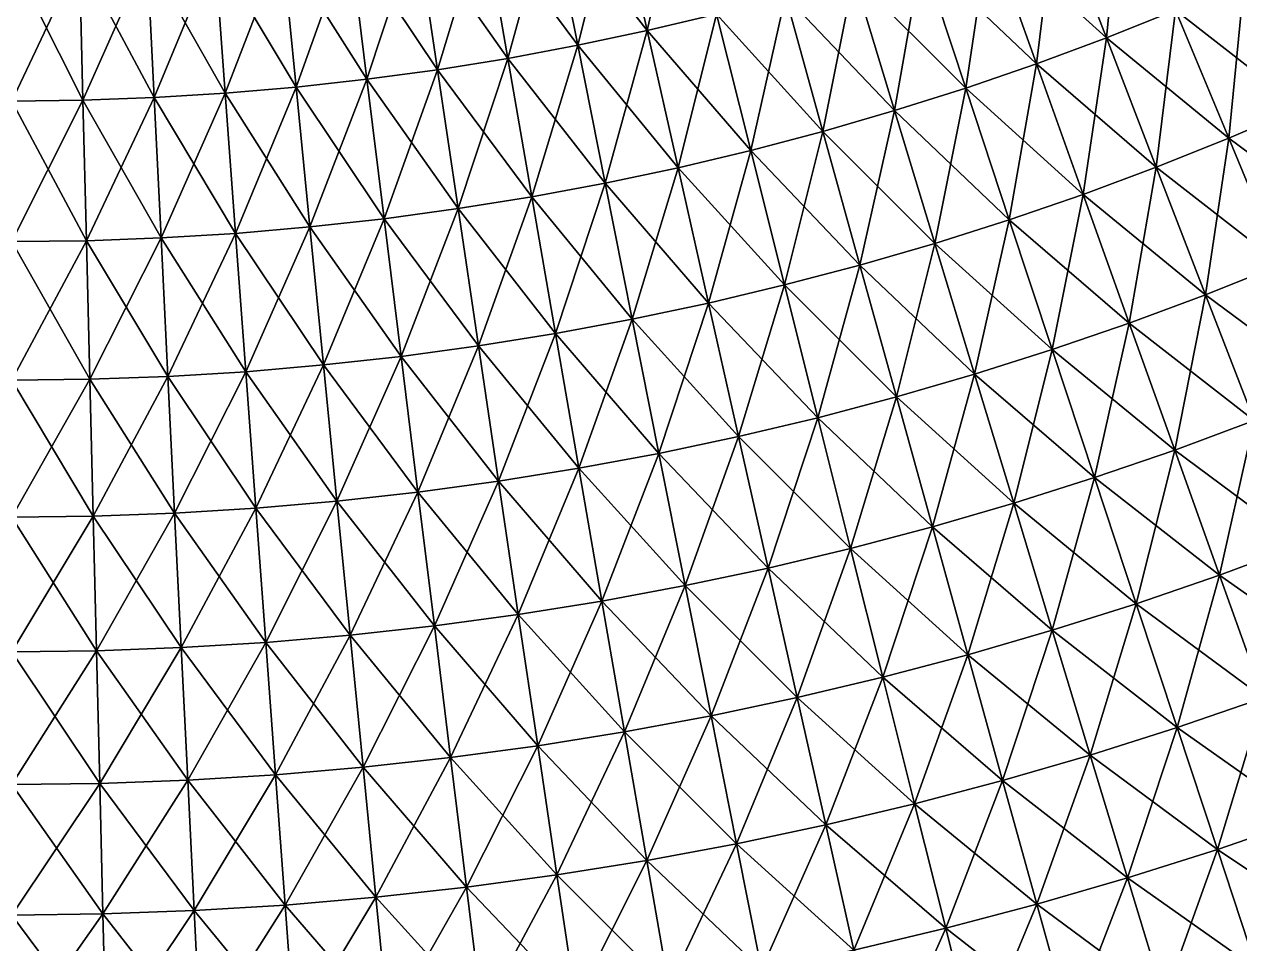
# Model space of a CAD drawing. Extents: x -1 to 0.97, y -0.99 to 0.99.
# Drawn here: x -0.0107 to 0.1752, y -0.5738 to -0.4331 of the extents above; entities that cross this region are included whole.
import ezdxf

# ---------------------------------------------------------------- set-up
doc = ezdxf.new("R2010")
doc.units = 0

msp = doc.modelspace()

# ---------------------------------------------------------------- linework, layer by layer
for points in [[(0.08992, -0.4104, -0.8982), (0.08461, -0.43404, -0.8875), (0.07984, -0.41279, -0.8982)], [(0.08992, -0.4104, -0.8982), (0.09521, -0.43152, -0.8875), (0.08461, -0.43404, -0.8875)], [(0.08461, -0.43404, 0.8875), (0.07984, -0.41279, 0.8982), (0.06971, -0.41494, 0.8982)], [(0.07984, -0.41279, -0.8982), (0.07396, -0.43629, -0.8875), (0.06971, -0.41494, -0.8982)], [(0.07984, -0.41279, -0.8982), (0.08461, -0.43404, -0.8875), (0.07396, -0.43629, -0.8875)], [(0.09521, -0.43152, 0.8875), (0.07984, -0.41279, 0.8982), (0.08461, -0.43404, 0.8875)], [(0.15722, -0.41104, -0.8875), (0.15485, -0.43515, -0.87627), (0.14711, -0.41508, -0.8875)], [(0.15722, -0.41104, -0.8875), (0.16545, -0.43091, -0.87627), (0.15485, -0.43515, -0.87627)], [(0.07396, -0.43629, 0.8875), (0.06971, -0.41494, 0.8982), (0.05952, -0.41683, 0.8982)], [(0.06971, -0.41494, -0.8982), (0.06325, -0.43829, -0.8875), (0.05952, -0.41683, -0.8982)], [(0.06971, -0.41494, -0.8982), (0.07396, -0.43629, -0.8875), (0.06325, -0.43829, -0.8875)], [(0.08461, -0.43404, 0.8875), (0.06971, -0.41494, 0.8982), (0.07396, -0.43629, 0.8875)], [(0.15485, -0.43515, 0.87627), (0.14711, -0.41508, 0.8875), (0.1369, -0.41888, 0.8875)], [(0.14711, -0.41508, -0.8875), (0.14414, -0.43913, -0.87627), (0.1369, -0.41888, -0.8875)], [(0.14711, -0.41508, -0.8875), (0.15485, -0.43515, -0.87627), (0.14414, -0.43913, -0.87627)], [(0.16545, -0.43091, 0.87627), (0.14711, -0.41508, 0.8875), (0.15485, -0.43515, 0.87627)], [(0.06325, -0.43829, 0.8875), (0.05952, -0.41683, 0.8982), (0.0493, -0.41848, 0.8982)], [(0.05952, -0.41683, -0.8982), (0.05249, -0.44002, -0.8875), (0.0493, -0.41848, -0.8982)], [(0.05952, -0.41683, -0.8982), (0.06325, -0.43829, -0.8875), (0.05249, -0.44002, -0.8875)], [(0.07396, -0.43629, 0.8875), (0.05952, -0.41683, 0.8982), (0.06325, -0.43829, 0.8875)], [(0.0417, -0.44148, 0.8875), (0.03903, -0.41987, 0.8982), (0.02874, -0.42102, 0.8982)], [(0.03903, -0.41987, -0.8982), (0.03087, -0.44268, -0.8875), (0.02874, -0.42102, -0.8982)], [(0.03903, -0.41987, -0.8982), (0.0417, -0.44148, -0.8875), (0.03087, -0.44268, -0.8875)], [(0.05249, -0.44002, 0.8875), (0.0493, -0.41848, 0.8982), (0.03903, -0.41987, 0.8982)], [(0.0493, -0.41848, -0.8982), (0.0417, -0.44148, -0.8875), (0.03903, -0.41987, -0.8982)], [(0.05249, -0.44002, 0.8875), (0.03903, -0.41987, 0.8982), (0.0417, -0.44148, 0.8875)], [(0.0493, -0.41848, -0.8982), (0.05249, -0.44002, -0.8875), (0.0417, -0.44148, -0.8875)], [(0.06325, -0.43829, 0.8875), (0.0493, -0.41848, 0.8982), (0.05249, -0.44002, 0.8875)], [(0.14414, -0.43913, 0.87627), (0.1369, -0.41888, 0.8875), (0.1266, -0.42242, 0.8875)], [(0.1369, -0.41888, -0.8875), (0.13334, -0.44284, -0.87627), (0.1266, -0.42242, -0.8875)], [(0.1369, -0.41888, -0.8875), (0.14414, -0.43913, -0.87627), (0.13334, -0.44284, -0.87627)], [(0.15485, -0.43515, 0.87627), (0.1369, -0.41888, 0.8875), (0.14414, -0.43913, 0.87627)], [(0.02002, -0.44362, 0.8875), (0.01841, -0.4219, 0.8982), (0.00807, -0.42254, 0.8982)], [(0.01841, -0.4219, -0.8982), (0.00914, -0.44429, -0.8875), (0.00807, -0.42254, -0.8982)], [(0.01841, -0.4219, -0.8982), (0.02002, -0.44362, -0.8875), (0.00914, -0.44429, -0.8875)], [(0.03087, -0.44268, 0.8875), (0.02874, -0.42102, 0.8982), (0.01841, -0.4219, 0.8982)], [(0.02874, -0.42102, -0.8982), (0.02002, -0.44362, -0.8875), (0.01841, -0.4219, -0.8982)], [(0.03087, -0.44268, 0.8875), (0.01841, -0.4219, 0.8982), (0.02002, -0.44362, 0.8875)], [(0.02874, -0.42102, -0.8982), (0.03087, -0.44268, -0.8875), (0.02002, -0.44362, -0.8875)], [(0.0417, -0.44148, 0.8875), (0.02874, -0.42102, 0.8982), (0.03087, -0.44268, 0.8875)], [(-0.00174, -0.44469, 0.8875), (-0.00228, -0.42292, 0.8982), (-0.01264, -0.42305, 0.8982)], [(-0.00228, -0.42292, -0.8982), (-0.00174, -0.44469, -0.8875), (-0.01264, -0.44482, -0.8875)], [(-0.00228, -0.42292, -0.8982), (-0.01264, -0.44482, -0.8875), (-0.01264, -0.42305, -0.8982)], [(-0.00174, -0.44469, 0.8875), (-0.01264, -0.42305, 0.8982), (-0.01264, -0.44482, 0.8875)], [(0.00914, -0.44429, 0.8875), (0.00807, -0.42254, 0.8982), (-0.00228, -0.42292, 0.8982)], [(0.00807, -0.42254, -0.8982), (-0.00174, -0.44469, -0.8875), (-0.00228, -0.42292, -0.8982)], [(0.00914, -0.44429, 0.8875), (-0.00228, -0.42292, 0.8982), (-0.00174, -0.44469, 0.8875)], [(0.00807, -0.42254, -0.8982), (0.00914, -0.44429, -0.8875), (-0.00174, -0.44469, -0.8875)], [(0.02002, -0.44362, 0.8875), (0.00807, -0.42254, 0.8982), (0.00914, -0.44429, 0.8875)], [(0.13334, -0.44284, 0.87627), (0.1266, -0.42242, 0.8875), (0.11621, -0.42571, 0.8875)], [(0.1266, -0.42242, -0.8875), (0.12245, -0.44629, -0.87627), (0.11621, -0.42571, -0.8875)], [(0.1266, -0.42242, -0.8875), (0.13334, -0.44284, -0.87627), (0.12245, -0.44629, -0.87627)], [(0.14414, -0.43913, 0.87627), (0.1266, -0.42242, 0.8875), (0.13334, -0.44284, 0.87627)], [(0.12245, -0.44629, 0.87627), (0.11621, -0.42571, 0.8875), (0.10575, -0.42874, 0.8875)], [(0.11621, -0.42571, -0.8875), (0.11148, -0.44947, -0.87627), (0.10575, -0.42874, -0.8875)], [(0.11621, -0.42571, -0.8875), (0.12245, -0.44629, -0.87627), (0.11148, -0.44947, -0.87627)], [(0.13334, -0.44284, 0.87627), (0.11621, -0.42571, 0.8875), (0.12245, -0.44629, 0.87627)], [(0.17595, -0.42641, -0.87627), (0.17358, -0.45052, -0.86451), (0.16545, -0.43091, -0.87627)], [(0.18455, -0.44581, 0.86451), (0.17595, -0.42641, 0.87627), (0.16545, -0.43091, 0.87627)], [(0.17595, -0.42641, -0.87627), (0.18455, -0.44581, -0.86451), (0.17358, -0.45052, -0.86451)], [(0.11148, -0.44947, 0.87627), (0.10575, -0.42874, 0.8875), (0.09521, -0.43152, 0.8875)], [(0.10575, -0.42874, -0.8875), (0.10044, -0.45238, -0.87627), (0.09521, -0.43152, -0.8875)], [(0.10575, -0.42874, -0.8875), (0.11148, -0.44947, -0.87627), (0.10044, -0.45238, -0.87627)], [(0.12245, -0.44629, 0.87627), (0.10575, -0.42874, 0.8875), (0.11148, -0.44947, 0.87627)], [(0.17358, -0.45052, 0.86451), (0.16545, -0.43091, 0.87627), (0.15485, -0.43515, 0.87627)], [(0.16545, -0.43091, -0.87627), (0.16249, -0.45495, -0.86451), (0.15485, -0.43515, -0.87627)], [(0.16545, -0.43091, -0.87627), (0.17358, -0.45052, -0.86451), (0.16249, -0.45495, -0.86451)], [(0.18455, -0.44581, 0.86451), (0.16545, -0.43091, 0.87627), (0.17358, -0.45052, 0.86451)], [(0.10044, -0.45238, 0.87627), (0.09521, -0.43152, 0.8875), (0.08461, -0.43404, 0.8875)], [(0.09521, -0.43152, -0.8875), (0.08933, -0.45502, -0.87627), (0.08461, -0.43404, -0.8875)], [(0.09521, -0.43152, -0.8875), (0.10044, -0.45238, -0.87627), (0.08933, -0.45502, -0.87627)], [(0.11148, -0.44947, 0.87627), (0.09521, -0.43152, 0.8875), (0.10044, -0.45238, 0.87627)], [(0.08933, -0.45502, 0.87627), (0.08461, -0.43404, 0.8875), (0.07396, -0.43629, 0.8875)], [(0.08461, -0.43404, -0.8875), (0.07815, -0.45739, -0.87627), (0.07396, -0.43629, -0.8875)], [(0.08461, -0.43404, -0.8875), (0.08933, -0.45502, -0.87627), (0.07815, -0.45739, -0.87627)], [(0.10044, -0.45238, 0.87627), (0.08461, -0.43404, 0.8875), (0.08933, -0.45502, 0.87627)], [(0.16249, -0.45495, 0.86451), (0.15485, -0.43515, 0.87627), (0.14414, -0.43913, 0.87627)], [(0.15485, -0.43515, -0.87627), (0.15129, -0.45911, -0.86451), (0.14414, -0.43913, -0.87627)], [(0.15485, -0.43515, -0.87627), (0.16249, -0.45495, -0.86451), (0.15129, -0.45911, -0.86451)], [(0.17358, -0.45052, 0.86451), (0.15485, -0.43515, 0.87627), (0.16249, -0.45495, 0.86451)], [(0.07815, -0.45739, 0.87627), (0.07396, -0.43629, 0.8875), (0.06325, -0.43829, 0.8875)], [(0.07396, -0.43629, -0.8875), (0.06692, -0.45948, -0.87627), (0.06325, -0.43829, -0.8875)], [(0.07396, -0.43629, -0.8875), (0.07815, -0.45739, -0.87627), (0.06692, -0.45948, -0.87627)], [(0.08933, -0.45502, 0.87627), (0.07396, -0.43629, 0.8875), (0.07815, -0.45739, 0.87627)], [(0.06692, -0.45948, 0.87627), (0.06325, -0.43829, 0.8875), (0.05249, -0.44002, 0.8875)], [(0.06325, -0.43829, -0.8875), (0.05565, -0.46129, -0.87627), (0.05249, -0.44002, -0.8875)], [(0.06325, -0.43829, -0.8875), (0.06692, -0.45948, -0.87627), (0.05565, -0.46129, -0.87627)], [(0.07815, -0.45739, 0.87627), (0.06325, -0.43829, 0.8875), (0.06692, -0.45948, 0.87627)], [(0.05565, -0.46129, 0.87627), (0.05249, -0.44002, 0.8875), (0.0417, -0.44148, 0.8875)], [(0.05249, -0.44002, -0.8875), (0.04433, -0.46283, -0.87627), (0.0417, -0.44148, -0.8875)], [(0.05249, -0.44002, -0.8875), (0.05565, -0.46129, -0.87627), (0.04433, -0.46283, -0.87627)], [(0.06692, -0.45948, 0.87627), (0.05249, -0.44002, 0.8875), (0.05565, -0.46129, 0.87627)], [(0.15129, -0.45911, 0.86451), (0.14414, -0.43913, 0.87627), (0.13334, -0.44284, 0.87627)], [(0.14414, -0.43913, -0.87627), (0.14, -0.463, -0.86451), (0.13334, -0.44284, -0.87627)], [(0.14414, -0.43913, -0.87627), (0.15129, -0.45911, -0.86451), (0.14, -0.463, -0.86451)], [(0.16249, -0.45495, 0.86451), (0.14414, -0.43913, 0.87627), (0.15129, -0.45911, 0.86451)], [(0.04433, -0.46283, 0.87627), (0.0417, -0.44148, 0.8875), (0.03087, -0.44268, 0.8875)], [(0.0417, -0.44148, -0.8875), (0.03298, -0.46409, -0.87627), (0.03087, -0.44268, -0.8875)], [(0.0417, -0.44148, -0.8875), (0.04433, -0.46283, -0.87627), (0.03298, -0.46409, -0.87627)], [(0.05565, -0.46129, 0.87627), (0.0417, -0.44148, 0.8875), (0.04433, -0.46283, 0.87627)], [(0.0102, -0.46577, 0.87627), (0.00914, -0.44429, 0.8875), (-0.00174, -0.44469, 0.8875)], [(0.00914, -0.44429, -0.8875), (-0.00122, -0.46619, -0.87627), (-0.00174, -0.44469, -0.8875)], [(0.00914, -0.44429, -0.8875), (0.0102, -0.46577, -0.87627), (-0.00122, -0.46619, -0.87627)], [(0.0216, -0.46507, 0.87627), (0.02002, -0.44362, 0.8875), (0.00914, -0.44429, 0.8875)], [(0.02002, -0.44362, -0.8875), (0.0102, -0.46577, -0.87627), (0.00914, -0.44429, -0.8875)], [(0.0216, -0.46507, 0.87627), (0.00914, -0.44429, 0.8875), (0.0102, -0.46577, 0.87627)], [(0.02002, -0.44362, -0.8875), (0.0216, -0.46507, -0.87627), (0.0102, -0.46577, -0.87627)], [(0.03298, -0.46409, 0.87627), (0.03087, -0.44268, 0.8875), (0.02002, -0.44362, 0.8875)], [(0.03087, -0.44268, -0.8875), (0.0216, -0.46507, -0.87627), (0.02002, -0.44362, -0.8875)], [(0.03298, -0.46409, 0.87627), (0.02002, -0.44362, 0.8875), (0.0216, -0.46507, 0.87627)], [(0.03087, -0.44268, -0.8875), (0.03298, -0.46409, -0.87627), (0.0216, -0.46507, -0.87627)], [(0.04433, -0.46283, 0.87627), (0.03087, -0.44268, 0.8875), (0.03298, -0.46409, 0.87627)], [(0.14, -0.463, 0.86451), (0.13334, -0.44284, 0.87627), (0.12245, -0.44629, 0.87627)], [(0.13334, -0.44284, -0.87627), (0.12862, -0.4666, -0.86451), (0.12245, -0.44629, -0.87627)], [(0.13334, -0.44284, -0.87627), (0.14, -0.463, -0.86451), (0.12862, -0.4666, -0.86451)], [(0.15129, -0.45911, 0.86451), (0.13334, -0.44284, 0.87627), (0.14, -0.463, 0.86451)], [(-0.00122, -0.46619, 0.87627), (-0.00174, -0.44469, 0.8875), (-0.01264, -0.44482, 0.8875)], [(-0.00174, -0.44469, -0.8875), (-0.00122, -0.46619, -0.87627), (-0.01264, -0.46633, -0.87627)], [(-0.00174, -0.44469, -0.8875), (-0.01264, -0.46633, -0.87627), (-0.01264, -0.44482, -0.8875)], [(-0.00122, -0.46619, 0.87627), (-0.01264, -0.44482, 0.8875), (-0.01264, -0.46633, 0.87627)], [(0.0102, -0.46577, 0.87627), (-0.00174, -0.44469, 0.8875), (-0.00122, -0.46619, 0.87627)], [(0.12862, -0.4666, 0.86451), (0.12245, -0.44629, 0.87627), (0.11148, -0.44947, 0.87627)], [(0.12245, -0.44629, -0.87627), (0.11715, -0.46993, -0.86451), (0.11148, -0.44947, -0.87627)], [(0.12245, -0.44629, -0.87627), (0.12862, -0.4666, -0.86451), (0.11715, -0.46993, -0.86451)], [(0.14, -0.463, 0.86451), (0.12245, -0.44629, 0.87627), (0.12862, -0.4666, 0.86451)], [(0.18455, -0.44581, -0.86451), (0.18159, -0.46986, -0.85223), (0.17358, -0.45052, -0.86451)], [(0.19304, -0.46495, 0.85223), (0.18455, -0.44581, 0.86451), (0.17358, -0.45052, 0.86451)], [(0.11715, -0.46993, 0.86451), (0.11148, -0.44947, 0.87627), (0.10044, -0.45238, 0.87627)], [(0.11148, -0.44947, -0.87627), (0.1056, -0.47297, -0.86451), (0.10044, -0.45238, -0.87627)], [(0.11148, -0.44947, -0.87627), (0.11715, -0.46993, -0.86451), (0.1056, -0.47297, -0.86451)], [(0.12862, -0.4666, 0.86451), (0.11148, -0.44947, 0.87627), (0.11715, -0.46993, 0.86451)], [(0.18159, -0.46986, 0.85223), (0.17358, -0.45052, 0.86451), (0.16249, -0.45495, 0.86451)], [(0.17358, -0.45052, -0.86451), (0.17002, -0.47448, -0.85223), (0.16249, -0.45495, -0.86451)], [(0.17358, -0.45052, -0.86451), (0.18159, -0.46986, -0.85223), (0.17002, -0.47448, -0.85223)], [(0.19304, -0.46495, 0.85223), (0.17358, -0.45052, 0.86451), (0.18159, -0.46986, 0.85223)], [(0.1056, -0.47297, 0.86451), (0.10044, -0.45238, 0.87627), (0.08933, -0.45502, 0.87627)], [(0.10044, -0.45238, -0.87627), (0.09398, -0.47573, -0.86451), (0.08933, -0.45502, -0.87627)], [(0.10044, -0.45238, -0.87627), (0.1056, -0.47297, -0.86451), (0.09398, -0.47573, -0.86451)], [(0.11715, -0.46993, 0.86451), (0.10044, -0.45238, 0.87627), (0.1056, -0.47297, 0.86451)], [(0.09398, -0.47573, 0.86451), (0.08933, -0.45502, 0.87627), (0.07815, -0.45739, 0.87627)], [(0.08933, -0.45502, -0.87627), (0.08229, -0.47821, -0.86451), (0.07815, -0.45739, -0.87627)], [(0.08933, -0.45502, -0.87627), (0.09398, -0.47573, -0.86451), (0.08229, -0.47821, -0.86451)], [(0.1056, -0.47297, 0.86451), (0.08933, -0.45502, 0.87627), (0.09398, -0.47573, 0.86451)], [(0.17002, -0.47448, 0.85223), (0.16249, -0.45495, 0.86451), (0.15129, -0.45911, 0.86451)], [(0.16249, -0.45495, -0.86451), (0.15835, -0.47882, -0.85223), (0.15129, -0.45911, -0.86451)], [(0.16249, -0.45495, -0.86451), (0.17002, -0.47448, -0.85223), (0.15835, -0.47882, -0.85223)], [(0.18159, -0.46986, 0.85223), (0.16249, -0.45495, 0.86451), (0.17002, -0.47448, 0.85223)], [(0.08229, -0.47821, 0.86451), (0.07815, -0.45739, 0.87627), (0.06692, -0.45948, 0.87627)], [(0.07815, -0.45739, -0.87627), (0.07055, -0.48039, -0.86451), (0.06692, -0.45948, -0.87627)], [(0.07815, -0.45739, -0.87627), (0.08229, -0.47821, -0.86451), (0.07055, -0.48039, -0.86451)], [(0.09398, -0.47573, 0.86451), (0.07815, -0.45739, 0.87627), (0.08229, -0.47821, 0.86451)], [(0.15835, -0.47882, 0.85223), (0.15129, -0.45911, 0.86451), (0.14, -0.463, 0.86451)], [(0.15129, -0.45911, -0.86451), (0.14657, -0.48287, -0.85223), (0.14, -0.463, -0.86451)], [(0.15129, -0.45911, -0.86451), (0.15835, -0.47882, -0.85223), (0.14657, -0.48287, -0.85223)], [(0.17002, -0.47448, 0.85223), (0.15129, -0.45911, 0.86451), (0.15835, -0.47882, 0.85223)], [(0.07055, -0.48039, 0.86451), (0.06692, -0.45948, 0.87627), (0.05565, -0.46129, 0.87627)], [(0.06692, -0.45948, -0.87627), (0.05876, -0.48229, -0.86451), (0.05565, -0.46129, -0.87627)], [(0.06692, -0.45948, -0.87627), (0.07055, -0.48039, -0.86451), (0.05876, -0.48229, -0.86451)], [(0.08229, -0.47821, 0.86451), (0.06692, -0.45948, 0.87627), (0.07055, -0.48039, 0.86451)], [(0.04693, -0.4839, 0.86451), (0.04433, -0.46283, 0.87627), (0.03298, -0.46409, 0.87627)], [(0.04433, -0.46283, -0.87627), (0.03506, -0.48521, -0.86451), (0.03298, -0.46409, -0.87627)], [(0.04433, -0.46283, -0.87627), (0.04693, -0.4839, -0.86451), (0.03506, -0.48521, -0.86451)], [(0.05876, -0.48229, 0.86451), (0.05565, -0.46129, 0.87627), (0.04433, -0.46283, 0.87627)], [(0.05565, -0.46129, -0.87627), (0.04693, -0.4839, -0.86451), (0.04433, -0.46283, -0.87627)], [(0.05876, -0.48229, 0.86451), (0.04433, -0.46283, 0.87627), (0.04693, -0.4839, 0.86451)], [(0.05565, -0.46129, -0.87627), (0.05876, -0.48229, -0.86451), (0.04693, -0.4839, -0.86451)], [(0.07055, -0.48039, 0.86451), (0.05565, -0.46129, 0.87627), (0.05876, -0.48229, 0.86451)], [(0.14657, -0.48287, 0.85223), (0.14, -0.463, 0.86451), (0.12862, -0.4666, 0.86451)], [(0.14, -0.463, -0.86451), (0.13469, -0.48664, -0.85223), (0.12862, -0.4666, -0.86451)], [(0.14, -0.463, -0.86451), (0.14657, -0.48287, -0.85223), (0.13469, -0.48664, -0.85223)], [(0.15835, -0.47882, 0.85223), (0.14, -0.463, 0.86451), (0.14657, -0.48287, 0.85223)], [(0.03506, -0.48521, 0.86451), (0.03298, -0.46409, 0.87627), (0.0216, -0.46507, 0.87627)], [(0.03298, -0.46409, -0.87627), (0.02316, -0.48624, -0.86451), (0.0216, -0.46507, -0.87627)], [(0.03298, -0.46409, -0.87627), (0.03506, -0.48521, -0.86451), (0.02316, -0.48624, -0.86451)], [(0.04693, -0.4839, 0.86451), (0.03298, -0.46409, 0.87627), (0.03506, -0.48521, 0.86451)], [(-0.0007, -0.48741, 0.86451), (-0.00122, -0.46619, 0.87627), (-0.01264, -0.46633, 0.87627)], [(-0.00122, -0.46619, -0.87627), (-0.0007, -0.48741, -0.86451), (-0.01264, -0.48756, -0.86451)], [(-0.00122, -0.46619, -0.87627), (-0.01264, -0.48756, -0.86451), (-0.01264, -0.46633, -0.87627)], [(-0.0007, -0.48741, 0.86451), (-0.01264, -0.46633, 0.87627), (-0.01264, -0.48756, 0.86451)], [(0.01124, -0.48697, 0.86451), (0.0102, -0.46577, 0.87627), (-0.00122, -0.46619, 0.87627)], [(0.0102, -0.46577, -0.87627), (-0.0007, -0.48741, -0.86451), (-0.00122, -0.46619, -0.87627)], [(0.01124, -0.48697, 0.86451), (-0.00122, -0.46619, 0.87627), (-0.0007, -0.48741, 0.86451)], [(0.0102, -0.46577, -0.87627), (0.01124, -0.48697, -0.86451), (-0.0007, -0.48741, -0.86451)], [(0.02316, -0.48624, 0.86451), (0.0216, -0.46507, 0.87627), (0.0102, -0.46577, 0.87627)], [(0.0216, -0.46507, -0.87627), (0.01124, -0.48697, -0.86451), (0.0102, -0.46577, -0.87627)], [(0.02316, -0.48624, 0.86451), (0.0102, -0.46577, 0.87627), (0.01124, -0.48697, 0.86451)], [(0.0216, -0.46507, -0.87627), (0.02316, -0.48624, -0.86451), (0.01124, -0.48697, -0.86451)], [(0.03506, -0.48521, 0.86451), (0.0216, -0.46507, 0.87627), (0.02316, -0.48624, 0.86451)], [(0.13469, -0.48664, 0.85223), (0.12862, -0.4666, 0.86451), (0.11715, -0.46993, 0.86451)], [(0.12862, -0.4666, -0.86451), (0.12273, -0.49011, -0.85223), (0.11715, -0.46993, -0.86451)], [(0.12862, -0.4666, -0.86451), (0.13469, -0.48664, -0.85223), (0.12273, -0.49011, -0.85223)], [(0.14657, -0.48287, 0.85223), (0.12862, -0.4666, 0.86451), (0.13469, -0.48664, 0.85223)], [(0.12273, -0.49011, 0.85223), (0.11715, -0.46993, 0.86451), (0.1056, -0.47297, 0.86451)], [(0.11715, -0.46993, -0.86451), (0.11068, -0.49328, -0.85223), (0.1056, -0.47297, -0.86451)], [(0.11715, -0.46993, -0.86451), (0.12273, -0.49011, -0.85223), (0.11068, -0.49328, -0.85223)], [(0.13469, -0.48664, 0.85223), (0.11715, -0.46993, 0.86451), (0.12273, -0.49011, 0.85223)], [(0.18948, -0.48892, 0.83944), (0.18159, -0.46986, 0.85223), (0.17002, -0.47448, 0.85223)], [(0.18159, -0.46986, -0.85223), (0.17745, -0.49373, -0.83944), (0.17002, -0.47448, -0.85223)], [(0.11068, -0.49328, 0.85223), (0.1056, -0.47297, 0.86451), (0.09398, -0.47573, 0.86451)], [(0.1056, -0.47297, -0.86451), (0.09856, -0.49616, -0.85223), (0.09398, -0.47573, -0.86451)], [(0.1056, -0.47297, -0.86451), (0.11068, -0.49328, -0.85223), (0.09856, -0.49616, -0.85223)], [(0.12273, -0.49011, 0.85223), (0.1056, -0.47297, 0.86451), (0.11068, -0.49328, 0.85223)], [(0.09856, -0.49616, 0.85223), (0.09398, -0.47573, 0.86451), (0.08229, -0.47821, 0.86451)], [(0.09398, -0.47573, -0.86451), (0.08638, -0.49874, -0.85223), (0.08229, -0.47821, -0.86451)], [(0.09398, -0.47573, -0.86451), (0.09856, -0.49616, -0.85223), (0.08638, -0.49874, -0.85223)], [(0.11068, -0.49328, 0.85223), (0.09398, -0.47573, 0.86451), (0.09856, -0.49616, 0.85223)], [(0.17745, -0.49373, 0.83944), (0.17002, -0.47448, 0.85223), (0.15835, -0.47882, 0.85223)], [(0.17002, -0.47448, -0.85223), (0.1653, -0.49825, -0.83944), (0.15835, -0.47882, -0.85223)], [(0.17002, -0.47448, -0.85223), (0.17745, -0.49373, -0.83944), (0.1653, -0.49825, -0.83944)], [(0.18948, -0.48892, 0.83944), (0.17002, -0.47448, 0.85223), (0.17745, -0.49373, 0.83944)], [(0.08638, -0.49874, 0.85223), (0.08229, -0.47821, 0.86451), (0.07055, -0.48039, 0.86451)], [(0.08229, -0.47821, -0.86451), (0.07413, -0.50102, -0.85223), (0.07055, -0.48039, -0.86451)], [(0.08229, -0.47821, -0.86451), (0.08638, -0.49874, -0.85223), (0.07413, -0.50102, -0.85223)], [(0.09856, -0.49616, 0.85223), (0.08229, -0.47821, 0.86451), (0.08638, -0.49874, 0.85223)], [(0.1653, -0.49825, 0.83944), (0.15835, -0.47882, 0.85223), (0.14657, -0.48287, 0.85223)], [(0.15835, -0.47882, -0.85223), (0.15304, -0.50246, -0.83944), (0.14657, -0.48287, -0.85223)], [(0.15835, -0.47882, -0.85223), (0.1653, -0.49825, -0.83944), (0.15304, -0.50246, -0.83944)], [(0.17745, -0.49373, 0.83944), (0.15835, -0.47882, 0.85223), (0.1653, -0.49825, 0.83944)], [(0.07413, -0.50102, 0.85223), (0.07055, -0.48039, 0.86451), (0.05876, -0.48229, 0.86451)], [(0.07055, -0.48039, -0.86451), (0.06183, -0.503, -0.85223), (0.05876, -0.48229, -0.86451)], [(0.07055, -0.48039, -0.86451), (0.07413, -0.50102, -0.85223), (0.06183, -0.503, -0.85223)], [(0.08638, -0.49874, 0.85223), (0.07055, -0.48039, 0.86451), (0.07413, -0.50102, 0.85223)], [(0.06183, -0.503, 0.85223), (0.05876, -0.48229, 0.86451), (0.04693, -0.4839, 0.86451)], [(0.05876, -0.48229, -0.86451), (0.04949, -0.50467, -0.85223), (0.04693, -0.4839, -0.86451)], [(0.05876, -0.48229, -0.86451), (0.06183, -0.503, -0.85223), (0.04949, -0.50467, -0.85223)], [(0.07413, -0.50102, 0.85223), (0.05876, -0.48229, 0.86451), (0.06183, -0.503, 0.85223)], [(0.15304, -0.50246, 0.83944), (0.14657, -0.48287, 0.85223), (0.13469, -0.48664, 0.85223)], [(0.14657, -0.48287, -0.85223), (0.14068, -0.50638, -0.83944), (0.13469, -0.48664, -0.85223)], [(0.14657, -0.48287, -0.85223), (0.15304, -0.50246, -0.83944), (0.14068, -0.50638, -0.83944)], [(0.1653, -0.49825, 0.83944), (0.14657, -0.48287, 0.85223), (0.15304, -0.50246, 0.83944)], [(0.03711, -0.50605, 0.85223), (0.03506, -0.48521, 0.86451), (0.02316, -0.48624, 0.86451)], [(0.03506, -0.48521, -0.86451), (0.0247, -0.50712, -0.85223), (0.02316, -0.48624, -0.86451)], [(0.03506, -0.48521, -0.86451), (0.03711, -0.50605, -0.85223), (0.0247, -0.50712, -0.85223)], [(0.04949, -0.50467, 0.85223), (0.04693, -0.4839, 0.86451), (0.03506, -0.48521, 0.86451)], [(0.04693, -0.4839, -0.86451), (0.03711, -0.50605, -0.85223), (0.03506, -0.48521, -0.86451)], [(0.04949, -0.50467, 0.85223), (0.03506, -0.48521, 0.86451), (0.03711, -0.50605, 0.85223)], [(0.04693, -0.4839, -0.86451), (0.04949, -0.50467, -0.85223), (0.03711, -0.50605, -0.85223)], [(0.06183, -0.503, 0.85223), (0.04693, -0.4839, 0.86451), (0.04949, -0.50467, 0.85223)], [(0.01227, -0.50788, 0.85223), (0.01124, -0.48697, 0.86451), (-0.0007, -0.48741, 0.86451)], [(0.01124, -0.48697, -0.86451), (-0.00018, -0.50834, -0.85223), (-0.0007, -0.48741, -0.86451)], [(0.01124, -0.48697, -0.86451), (0.01227, -0.50788, -0.85223), (-0.00018, -0.50834, -0.85223)], [(0.0247, -0.50712, 0.85223), (0.02316, -0.48624, 0.86451), (0.01124, -0.48697, 0.86451)], [(0.02316, -0.48624, -0.86451), (0.01227, -0.50788, -0.85223), (0.01124, -0.48697, -0.86451)], [(0.0247, -0.50712, 0.85223), (0.01124, -0.48697, 0.86451), (0.01227, -0.50788, 0.85223)], [(0.02316, -0.48624, -0.86451), (0.0247, -0.50712, -0.85223), (0.01227, -0.50788, -0.85223)], [(0.03711, -0.50605, 0.85223), (0.02316, -0.48624, 0.86451), (0.0247, -0.50712, 0.85223)], [(0.14068, -0.50638, 0.83944), (0.13469, -0.48664, 0.85223), (0.12273, -0.49011, 0.85223)], [(0.13469, -0.48664, -0.85223), (0.12823, -0.50999, -0.83944), (0.12273, -0.49011, -0.85223)], [(0.13469, -0.48664, -0.85223), (0.14068, -0.50638, -0.83944), (0.12823, -0.50999, -0.83944)], [(0.15304, -0.50246, 0.83944), (0.13469, -0.48664, 0.85223), (0.14068, -0.50638, 0.83944)], [(-0.00018, -0.50834, 0.85223), (-0.0007, -0.48741, 0.86451), (-0.01264, -0.48756, 0.86451)], [(-0.0007, -0.48741, -0.86451), (-0.00018, -0.50834, -0.85223), (-0.01264, -0.50849, -0.85223)], [(-0.0007, -0.48741, -0.86451), (-0.01264, -0.50849, -0.85223), (-0.01264, -0.48756, -0.86451)], [(-0.00018, -0.50834, 0.85223), (-0.01264, -0.48756, 0.86451), (-0.01264, -0.50849, 0.85223)], [(0.01227, -0.50788, 0.85223), (-0.0007, -0.48741, 0.86451), (-0.00018, -0.50834, 0.85223)], [(0.12823, -0.50999, 0.83944), (0.12273, -0.49011, 0.85223), (0.11068, -0.49328, 0.85223)], [(0.12273, -0.49011, -0.85223), (0.1157, -0.51329, -0.83944), (0.11068, -0.49328, -0.85223)], [(0.12273, -0.49011, -0.85223), (0.12823, -0.50999, -0.83944), (0.1157, -0.51329, -0.83944)], [(0.14068, -0.50638, 0.83944), (0.12273, -0.49011, 0.85223), (0.12823, -0.50999, 0.83944)], [(0.1157, -0.51329, 0.83944), (0.11068, -0.49328, 0.85223), (0.09856, -0.49616, 0.85223)], [(0.11068, -0.49328, -0.85223), (0.10308, -0.51629, -0.83944), (0.09856, -0.49616, -0.85223)], [(0.11068, -0.49328, -0.85223), (0.1157, -0.51329, -0.83944), (0.10308, -0.51629, -0.83944)], [(0.12823, -0.50999, 0.83944), (0.11068, -0.49328, 0.85223), (0.1157, -0.51329, 0.83944)], [(0.18476, -0.51268, 0.82614), (0.17745, -0.49373, 0.83944), (0.1653, -0.49825, 0.83944)], [(0.17745, -0.49373, -0.83944), (0.17214, -0.51737, -0.82614), (0.1653, -0.49825, -0.83944)], [(0.17745, -0.49373, -0.83944), (0.18476, -0.51268, -0.82614), (0.17214, -0.51737, -0.82614)], [(0.10308, -0.51629, 0.83944), (0.09856, -0.49616, 0.85223), (0.08638, -0.49874, 0.85223)], [(0.09856, -0.49616, -0.85223), (0.0904, -0.51897, -0.83944), (0.08638, -0.49874, -0.85223)], [(0.09856, -0.49616, -0.85223), (0.10308, -0.51629, -0.83944), (0.0904, -0.51897, -0.83944)], [(0.1157, -0.51329, 0.83944), (0.09856, -0.49616, 0.85223), (0.10308, -0.51629, 0.83944)], [(0.17214, -0.51737, 0.82614), (0.1653, -0.49825, 0.83944), (0.15304, -0.50246, 0.83944)], [(0.1653, -0.49825, -0.83944), (0.15941, -0.52175, -0.82614), (0.15304, -0.50246, -0.83944)], [(0.1653, -0.49825, -0.83944), (0.17214, -0.51737, -0.82614), (0.15941, -0.52175, -0.82614)], [(0.18476, -0.51268, 0.82614), (0.1653, -0.49825, 0.83944), (0.17214, -0.51737, 0.82614)], [(0.0904, -0.51897, 0.83944), (0.08638, -0.49874, 0.85223), (0.07413, -0.50102, 0.85223)], [(0.08638, -0.49874, -0.85223), (0.07766, -0.52134, -0.83944), (0.07413, -0.50102, -0.85223)], [(0.08638, -0.49874, -0.85223), (0.0904, -0.51897, -0.83944), (0.07766, -0.52134, -0.83944)], [(0.10308, -0.51629, 0.83944), (0.08638, -0.49874, 0.85223), (0.0904, -0.51897, 0.83944)], [(0.07766, -0.52134, 0.83944), (0.07413, -0.50102, 0.85223), (0.06183, -0.503, 0.85223)], [(0.07413, -0.50102, -0.85223), (0.06486, -0.5234, -0.83944), (0.06183, -0.503, -0.85223)], [(0.07413, -0.50102, -0.85223), (0.07766, -0.52134, -0.83944), (0.06486, -0.5234, -0.83944)], [(0.0904, -0.51897, 0.83944), (0.07413, -0.50102, 0.85223), (0.07766, -0.52134, 0.83944)], [(0.06486, -0.5234, 0.83944), (0.06183, -0.503, 0.85223), (0.04949, -0.50467, 0.85223)], [(0.06183, -0.503, -0.85223), (0.05202, -0.52515, -0.83944), (0.04949, -0.50467, -0.85223)], [(0.06183, -0.503, -0.85223), (0.06486, -0.5234, -0.83944), (0.05202, -0.52515, -0.83944)], [(0.07766, -0.52134, 0.83944), (0.06183, -0.503, 0.85223), (0.06486, -0.5234, 0.83944)], [(0.15941, -0.52175, 0.82614), (0.15304, -0.50246, 0.83944), (0.14068, -0.50638, 0.83944)], [(0.15304, -0.50246, -0.83944), (0.14658, -0.52581, -0.82614), (0.14068, -0.50638, -0.83944)], [(0.15304, -0.50246, -0.83944), (0.15941, -0.52175, -0.82614), (0.14658, -0.52581, -0.82614)], [(0.17214, -0.51737, 0.82614), (0.15304, -0.50246, 0.83944), (0.15941, -0.52175, 0.82614)], [(0.05202, -0.52515, 0.83944), (0.04949, -0.50467, 0.85223), (0.03711, -0.50605, 0.85223)], [(0.04949, -0.50467, -0.85223), (0.03913, -0.52658, -0.83944), (0.03711, -0.50605, -0.85223)], [(0.04949, -0.50467, -0.85223), (0.05202, -0.52515, -0.83944), (0.03913, -0.52658, -0.83944)], [(0.06486, -0.5234, 0.83944), (0.04949, -0.50467, 0.85223), (0.05202, -0.52515, 0.83944)], [(0.02622, -0.52769, 0.83944), (0.0247, -0.50712, 0.85223), (0.01227, -0.50788, 0.85223)], [(0.0247, -0.50712, -0.85223), (0.01328, -0.52848, -0.83944), (0.01227, -0.50788, -0.85223)], [(0.0247, -0.50712, -0.85223), (0.02622, -0.52769, -0.83944), (0.01328, -0.52848, -0.83944)], [(0.03913, -0.52658, 0.83944), (0.03711, -0.50605, 0.85223), (0.0247, -0.50712, 0.85223)], [(0.03711, -0.50605, -0.85223), (0.02622, -0.52769, -0.83944), (0.0247, -0.50712, -0.85223)], [(0.03913, -0.52658, 0.83944), (0.0247, -0.50712, 0.85223), (0.02622, -0.52769, 0.83944)], [(0.03711, -0.50605, -0.85223), (0.03913, -0.52658, -0.83944), (0.02622, -0.52769, -0.83944)], [(0.05202, -0.52515, 0.83944), (0.03711, -0.50605, 0.85223), (0.03913, -0.52658, 0.83944)], [(0.14658, -0.52581, 0.82614), (0.14068, -0.50638, 0.83944), (0.12823, -0.50999, 0.83944)], [(0.14068, -0.50638, -0.83944), (0.13365, -0.52956, -0.82614), (0.12823, -0.50999, -0.83944)], [(0.14068, -0.50638, -0.83944), (0.14658, -0.52581, -0.82614), (0.13365, -0.52956, -0.82614)], [(0.15941, -0.52175, 0.82614), (0.14068, -0.50638, 0.83944), (0.14658, -0.52581, 0.82614)], [(0.00032, -0.52896, 0.83944), (-0.00018, -0.50834, 0.85223), (-0.01264, -0.50849, 0.85223)], [(-0.00018, -0.50834, -0.85223), (0.00032, -0.52896, -0.83944), (-0.01264, -0.52912, -0.83944)], [(-0.00018, -0.50834, -0.85223), (-0.01264, -0.52912, -0.83944), (-0.01264, -0.50849, -0.85223)], [(0.00032, -0.52896, 0.83944), (-0.01264, -0.50849, 0.85223), (-0.01264, -0.52912, 0.83944)], [(0.01328, -0.52848, 0.83944), (0.01227, -0.50788, 0.85223), (-0.00018, -0.50834, 0.85223)], [(0.01227, -0.50788, -0.85223), (0.00032, -0.52896, -0.83944), (-0.00018, -0.50834, -0.85223)], [(0.01328, -0.52848, 0.83944), (-0.00018, -0.50834, 0.85223), (0.00032, -0.52896, 0.83944)], [(0.01227, -0.50788, -0.85223), (0.01328, -0.52848, -0.83944), (0.00032, -0.52896, -0.83944)], [(0.02622, -0.52769, 0.83944), (0.01227, -0.50788, 0.85223), (0.01328, -0.52848, 0.83944)], [(0.13365, -0.52956, 0.82614), (0.12823, -0.50999, 0.83944), (0.1157, -0.51329, 0.83944)], [(0.12823, -0.50999, -0.83944), (0.12063, -0.53299, -0.82614), (0.1157, -0.51329, -0.83944)], [(0.12823, -0.50999, -0.83944), (0.13365, -0.52956, -0.82614), (0.12063, -0.53299, -0.82614)], [(0.14658, -0.52581, 0.82614), (0.12823, -0.50999, 0.83944), (0.13365, -0.52956, 0.82614)], [(0.19195, -0.53132, 0.81235), (0.18476, -0.51268, 0.82614), (0.17214, -0.51737, 0.82614)], [(0.18476, -0.51268, -0.82614), (0.17887, -0.53618, -0.81235), (0.17214, -0.51737, -0.82614)], [(0.12063, -0.53299, 0.82614), (0.1157, -0.51329, 0.83944), (0.10308, -0.51629, 0.83944)], [(0.1157, -0.51329, -0.83944), (0.10753, -0.5361, -0.82614), (0.10308, -0.51629, -0.83944)], [(0.1157, -0.51329, -0.83944), (0.12063, -0.53299, -0.82614), (0.10753, -0.5361, -0.82614)], [(0.13365, -0.52956, 0.82614), (0.1157, -0.51329, 0.83944), (0.12063, -0.53299, 0.82614)], [(0.10753, -0.5361, 0.82614), (0.10308, -0.51629, 0.83944), (0.0904, -0.51897, 0.83944)], [(0.10308, -0.51629, -0.83944), (0.09437, -0.53889, -0.82614), (0.0904, -0.51897, -0.83944)], [(0.10308, -0.51629, -0.83944), (0.10753, -0.5361, -0.82614), (0.09437, -0.53889, -0.82614)], [(0.12063, -0.53299, 0.82614), (0.10308, -0.51629, 0.83944), (0.10753, -0.5361, 0.82614)], [(0.17887, -0.53618, 0.81235), (0.17214, -0.51737, 0.82614), (0.15941, -0.52175, 0.82614)], [(0.17214, -0.51737, -0.82614), (0.16568, -0.54072, -0.81235), (0.15941, -0.52175, -0.82614)], [(0.17214, -0.51737, -0.82614), (0.17887, -0.53618, -0.81235), (0.16568, -0.54072, -0.81235)], [(0.19195, -0.53132, 0.81235), (0.17214, -0.51737, 0.82614), (0.17887, -0.53618, 0.81235)], [(0.09437, -0.53889, 0.82614), (0.0904, -0.51897, 0.83944), (0.07766, -0.52134, 0.83944)], [(0.0904, -0.51897, -0.83944), (0.08113, -0.54136, -0.82614), (0.07766, -0.52134, -0.83944)], [(0.0904, -0.51897, -0.83944), (0.09437, -0.53889, -0.82614), (0.08113, -0.54136, -0.82614)], [(0.10753, -0.5361, 0.82614), (0.0904, -0.51897, 0.83944), (0.09437, -0.53889, 0.82614)], [(0.08113, -0.54136, 0.82614), (0.07766, -0.52134, 0.83944), (0.06486, -0.5234, 0.83944)], [(0.07766, -0.52134, -0.83944), (0.06784, -0.54349, -0.82614), (0.06486, -0.5234, -0.83944)], [(0.07766, -0.52134, -0.83944), (0.08113, -0.54136, -0.82614), (0.06784, -0.54349, -0.82614)], [(0.09437, -0.53889, 0.82614), (0.07766, -0.52134, 0.83944), (0.08113, -0.54136, 0.82614)], [(0.16568, -0.54072, 0.81235), (0.15941, -0.52175, 0.82614), (0.14658, -0.52581, 0.82614)], [(0.15941, -0.52175, -0.82614), (0.15238, -0.54493, -0.81235), (0.14658, -0.52581, -0.82614)], [(0.15941, -0.52175, -0.82614), (0.16568, -0.54072, -0.81235), (0.15238, -0.54493, -0.81235)], [(0.17887, -0.53618, 0.81235), (0.15941, -0.52175, 0.82614), (0.16568, -0.54072, 0.81235)], [(0.06784, -0.54349, 0.82614), (0.06486, -0.5234, 0.83944), (0.05202, -0.52515, 0.83944)], [(0.06486, -0.5234, -0.83944), (0.0545, -0.5453, -0.82614), (0.05202, -0.52515, -0.83944)], [(0.06486, -0.5234, -0.83944), (0.06784, -0.54349, -0.82614), (0.0545, -0.5453, -0.82614)], [(0.08113, -0.54136, 0.82614), (0.06486, -0.5234, 0.83944), (0.06784, -0.54349, 0.82614)], [(0.0545, -0.5453, 0.82614), (0.05202, -0.52515, 0.83944), (0.03913, -0.52658, 0.83944)], [(0.05202, -0.52515, -0.83944), (0.04112, -0.54679, -0.82614), (0.03913, -0.52658, -0.83944)], [(0.05202, -0.52515, -0.83944), (0.0545, -0.5453, -0.82614), (0.04112, -0.54679, -0.82614)], [(0.06784, -0.54349, 0.82614), (0.05202, -0.52515, 0.83944), (0.0545, -0.5453, 0.82614)], [(0.15238, -0.54493, 0.81235), (0.14658, -0.52581, 0.82614), (0.13365, -0.52956, 0.82614)], [(0.14658, -0.52581, -0.82614), (0.13898, -0.54882, -0.81235), (0.13365, -0.52956, -0.82614)], [(0.14658, -0.52581, -0.82614), (0.15238, -0.54493, -0.81235), (0.13898, -0.54882, -0.81235)], [(0.16568, -0.54072, 0.81235), (0.14658, -0.52581, 0.82614), (0.15238, -0.54493, 0.81235)], [(0.02771, -0.54794, 0.82614), (0.02622, -0.52769, 0.83944), (0.01328, -0.52848, 0.83944)], [(0.02622, -0.52769, -0.83944), (0.01428, -0.54877, -0.82614), (0.01328, -0.52848, -0.83944)], [(0.02622, -0.52769, -0.83944), (0.02771, -0.54794, -0.82614), (0.01428, -0.54877, -0.82614)], [(0.04112, -0.54679, 0.82614), (0.03913, -0.52658, 0.83944), (0.02622, -0.52769, 0.83944)], [(0.03913, -0.52658, -0.83944), (0.02771, -0.54794, -0.82614), (0.02622, -0.52769, -0.83944)], [(0.04112, -0.54679, 0.82614), (0.02622, -0.52769, 0.83944), (0.02771, -0.54794, 0.82614)], [(0.03913, -0.52658, -0.83944), (0.04112, -0.54679, -0.82614), (0.02771, -0.54794, -0.82614)], [(0.0545, -0.5453, 0.82614), (0.03913, -0.52658, 0.83944), (0.04112, -0.54679, 0.82614)], [(0.00082, -0.54927, 0.82614), (0.00032, -0.52896, 0.83944), (-0.01264, -0.52912, 0.83944)], [(0.00032, -0.52896, -0.83944), (0.00082, -0.54927, -0.82614), (-0.01264, -0.54943, -0.82614)], [(0.00032, -0.52896, -0.83944), (-0.01264, -0.54943, -0.82614), (-0.01264, -0.52912, -0.83944)], [(0.00082, -0.54927, 0.82614), (-0.01264, -0.52912, 0.83944), (-0.01264, -0.54943, 0.82614)], [(0.01428, -0.54877, 0.82614), (0.01328, -0.52848, 0.83944), (0.00032, -0.52896, 0.83944)], [(0.01328, -0.52848, -0.83944), (0.00082, -0.54927, -0.82614), (0.00032, -0.52896, -0.83944)], [(0.01428, -0.54877, 0.82614), (0.00032, -0.52896, 0.83944), (0.00082, -0.54927, 0.82614)], [(0.01328, -0.52848, -0.83944), (0.01428, -0.54877, -0.82614), (0.00082, -0.54927, -0.82614)], [(0.02771, -0.54794, 0.82614), (0.01328, -0.52848, 0.83944), (0.01428, -0.54877, 0.82614)], [(0.13898, -0.54882, 0.81235), (0.13365, -0.52956, 0.82614), (0.12063, -0.53299, 0.82614)], [(0.13365, -0.52956, -0.82614), (0.12549, -0.55237, -0.81235), (0.12063, -0.53299, -0.82614)], [(0.13365, -0.52956, -0.82614), (0.13898, -0.54882, -0.81235), (0.12549, -0.55237, -0.81235)], [(0.15238, -0.54493, 0.81235), (0.13365, -0.52956, 0.82614), (0.13898, -0.54882, 0.81235)], [(0.12549, -0.55237, 0.81235), (0.12063, -0.53299, 0.82614), (0.10753, -0.5361, 0.82614)], [(0.12063, -0.53299, -0.82614), (0.11191, -0.5556, -0.81235), (0.10753, -0.5361, -0.82614)], [(0.12063, -0.53299, -0.82614), (0.12549, -0.55237, -0.81235), (0.11191, -0.5556, -0.81235)], [(0.13898, -0.54882, 0.81235), (0.12063, -0.53299, 0.82614), (0.12549, -0.55237, 0.81235)], [(0.11191, -0.5556, 0.81235), (0.10753, -0.5361, 0.82614), (0.09437, -0.53889, 0.82614)], [(0.10753, -0.5361, -0.82614), (0.09826, -0.55849, -0.81235), (0.09437, -0.53889, -0.82614)], [(0.10753, -0.5361, -0.82614), (0.11191, -0.5556, -0.81235), (0.09826, -0.55849, -0.81235)], [(0.12549, -0.55237, 0.81235), (0.10753, -0.5361, 0.82614), (0.11191, -0.5556, 0.81235)], [(0.18548, -0.55467, 0.79806), (0.17887, -0.53618, 0.81235), (0.16568, -0.54072, 0.81235)], [(0.17887, -0.53618, -0.81235), (0.17184, -0.55936, -0.79806), (0.16568, -0.54072, -0.81235)], [(0.17887, -0.53618, -0.81235), (0.18548, -0.55467, -0.79806), (0.17184, -0.55936, -0.79806)], [(0.09826, -0.55849, 0.81235), (0.09437, -0.53889, 0.82614), (0.08113, -0.54136, 0.82614)], [(0.09437, -0.53889, -0.82614), (0.08455, -0.56104, -0.81235), (0.08113, -0.54136, -0.82614)], [(0.09437, -0.53889, -0.82614), (0.09826, -0.55849, -0.81235), (0.08455, -0.56104, -0.81235)], [(0.11191, -0.5556, 0.81235), (0.09437, -0.53889, 0.82614), (0.09826, -0.55849, 0.81235)], [(0.17184, -0.55936, 0.79806), (0.16568, -0.54072, 0.81235), (0.15238, -0.54493, 0.81235)], [(0.16568, -0.54072, -0.81235), (0.15808, -0.56372, -0.79806), (0.15238, -0.54493, -0.81235)], [(0.16568, -0.54072, -0.81235), (0.17184, -0.55936, -0.79806), (0.15808, -0.56372, -0.79806)], [(0.18548, -0.55467, 0.79806), (0.16568, -0.54072, 0.81235), (0.17184, -0.55936, 0.79806)], [(0.08455, -0.56104, 0.81235), (0.08113, -0.54136, 0.82614), (0.06784, -0.54349, 0.82614)], [(0.08113, -0.54136, -0.82614), (0.07077, -0.56326, -0.81235), (0.06784, -0.54349, -0.82614)], [(0.08113, -0.54136, -0.82614), (0.08455, -0.56104, -0.81235), (0.07077, -0.56326, -0.81235)], [(0.09826, -0.55849, 0.81235), (0.08113, -0.54136, 0.82614), (0.08455, -0.56104, 0.81235)], [(0.07077, -0.56326, 0.81235), (0.06784, -0.54349, 0.82614), (0.0545, -0.5453, 0.82614)], [(0.06784, -0.54349, -0.82614), (0.05695, -0.56513, -0.81235), (0.0545, -0.5453, -0.82614)], [(0.06784, -0.54349, -0.82614), (0.07077, -0.56326, -0.81235), (0.05695, -0.56513, -0.81235)], [(0.08455, -0.56104, 0.81235), (0.06784, -0.54349, 0.82614), (0.07077, -0.56326, 0.81235)], [(0.05695, -0.56513, 0.81235), (0.0545, -0.5453, 0.82614), (0.04112, -0.54679, 0.82614)], [(0.0545, -0.5453, -0.82614), (0.04308, -0.56667, -0.81235), (0.04112, -0.54679, -0.82614)], [(0.0545, -0.5453, -0.82614), (0.05695, -0.56513, -0.81235), (0.04308, -0.56667, -0.81235)], [(0.07077, -0.56326, 0.81235), (0.0545, -0.5453, 0.82614), (0.05695, -0.56513, 0.81235)], [(0.15808, -0.56372, 0.79806), (0.15238, -0.54493, 0.81235), (0.13898, -0.54882, 0.81235)], [(0.15238, -0.54493, -0.81235), (0.14421, -0.56774, -0.79806), (0.13898, -0.54882, -0.81235)], [(0.15238, -0.54493, -0.81235), (0.15808, -0.56372, -0.79806), (0.14421, -0.56774, -0.79806)], [(0.17184, -0.55936, 0.79806), (0.15238, -0.54493, 0.81235), (0.15808, -0.56372, 0.79806)], [(0.02918, -0.56787, 0.81235), (0.02771, -0.54794, 0.82614), (0.01428, -0.54877, 0.82614)], [(0.02771, -0.54794, -0.82614), (0.01526, -0.56872, -0.81235), (0.01428, -0.54877, -0.82614)], [(0.02771, -0.54794, -0.82614), (0.02918, -0.56787, -0.81235), (0.01526, -0.56872, -0.81235)], [(0.04308, -0.56667, 0.81235), (0.04112, -0.54679, 0.82614), (0.02771, -0.54794, 0.82614)], [(0.04112, -0.54679, -0.82614), (0.02918, -0.56787, -0.81235), (0.02771, -0.54794, -0.82614)], [(0.04308, -0.56667, 0.81235), (0.02771, -0.54794, 0.82614), (0.02918, -0.56787, 0.81235)], [(0.04112, -0.54679, -0.82614), (0.04308, -0.56667, -0.81235), (0.02918, -0.56787, -0.81235)], [(0.05695, -0.56513, 0.81235), (0.04112, -0.54679, 0.82614), (0.04308, -0.56667, 0.81235)], [(0.00131, -0.56924, 0.81235), (0.00082, -0.54927, 0.82614), (-0.01264, -0.54943, 0.82614)], [(0.00082, -0.54927, -0.82614), (0.00131, -0.56924, -0.81235), (-0.01264, -0.56941, -0.81235)], [(0.00082, -0.54927, -0.82614), (-0.01264, -0.56941, -0.81235), (-0.01264, -0.54943, -0.82614)], [(0.00131, -0.56924, 0.81235), (-0.01264, -0.54943, 0.82614), (-0.01264, -0.56941, 0.81235)], [(0.01526, -0.56872, 0.81235), (0.01428, -0.54877, 0.82614), (0.00082, -0.54927, 0.82614)], [(0.01428, -0.54877, -0.82614), (0.00131, -0.56924, -0.81235), (0.00082, -0.54927, -0.82614)], [(0.01526, -0.56872, 0.81235), (0.00082, -0.54927, 0.82614), (0.00131, -0.56924, 0.81235)], [(0.01428, -0.54877, -0.82614), (0.01526, -0.56872, -0.81235), (0.00131, -0.56924, -0.81235)], [(0.02918, -0.56787, 0.81235), (0.01428, -0.54877, 0.82614), (0.01526, -0.56872, 0.81235)], [(0.14421, -0.56774, 0.79806), (0.13898, -0.54882, 0.81235), (0.12549, -0.55237, 0.81235)], [(0.13898, -0.54882, -0.81235), (0.13026, -0.57142, -0.79806), (0.12549, -0.55237, -0.81235)], [(0.13898, -0.54882, -0.81235), (0.14421, -0.56774, -0.79806), (0.13026, -0.57142, -0.79806)], [(0.15808, -0.56372, 0.79806), (0.13898, -0.54882, 0.81235), (0.14421, -0.56774, 0.79806)], [(0.13026, -0.57142, 0.79806), (0.12549, -0.55237, 0.81235), (0.11191, -0.5556, 0.81235)], [(0.12549, -0.55237, -0.81235), (0.11621, -0.57476, -0.79806), (0.11191, -0.5556, -0.81235)], [(0.12549, -0.55237, -0.81235), (0.13026, -0.57142, -0.79806), (0.11621, -0.57476, -0.79806)], [(0.14421, -0.56774, 0.79806), (0.12549, -0.55237, 0.81235), (0.13026, -0.57142, 0.79806)], [(0.11621, -0.57476, 0.79806), (0.11191, -0.5556, 0.81235), (0.09826, -0.55849, 0.81235)], [(0.11191, -0.5556, -0.81235), (0.10209, -0.57775, -0.79806), (0.09826, -0.55849, -0.81235)], [(0.11191, -0.5556, -0.81235), (0.11621, -0.57476, -0.79806), (0.10209, -0.57775, -0.79806)], [(0.13026, -0.57142, 0.79806), (0.11191, -0.5556, 0.81235), (0.11621, -0.57476, 0.79806)], [(0.19198, -0.57282, 0.78329), (0.18548, -0.55467, 0.79806), (0.17184, -0.55936, 0.79806)], [(0.18548, -0.55467, -0.79806), (0.17788, -0.57767, -0.78329), (0.17184, -0.55936, -0.79806)], [(0.10209, -0.57775, 0.79806), (0.09826, -0.55849, 0.81235), (0.08455, -0.56104, 0.81235)], [(0.09826, -0.55849, -0.81235), (0.0879, -0.58039, -0.79806), (0.08455, -0.56104, -0.81235)], [(0.09826, -0.55849, -0.81235), (0.10209, -0.57775, -0.79806), (0.0879, -0.58039, -0.79806)], [(0.11621, -0.57476, 0.79806), (0.09826, -0.55849, 0.81235), (0.10209, -0.57775, 0.79806)], [(0.17788, -0.57767, 0.78329), (0.17184, -0.55936, 0.79806), (0.15808, -0.56372, 0.79806)], [(0.17184, -0.55936, -0.79806), (0.16367, -0.58217, -0.78329), (0.15808, -0.56372, -0.79806)], [(0.17184, -0.55936, -0.79806), (0.17788, -0.57767, -0.78329), (0.16367, -0.58217, -0.78329)], [(0.19198, -0.57282, 0.78329), (0.17184, -0.55936, 0.79806), (0.17788, -0.57767, 0.78329)], [(0.0879, -0.58039, 0.79806), (0.08455, -0.56104, 0.81235), (0.07077, -0.56326, 0.81235)], [(0.08455, -0.56104, -0.81235), (0.07365, -0.58268, -0.79806), (0.07077, -0.56326, -0.81235)], [(0.08455, -0.56104, -0.81235), (0.0879, -0.58039, -0.79806), (0.07365, -0.58268, -0.79806)], [(0.10209, -0.57775, 0.79806), (0.08455, -0.56104, 0.81235), (0.0879, -0.58039, 0.79806)], [(0.07365, -0.58268, 0.79806), (0.07077, -0.56326, 0.81235), (0.05695, -0.56513, 0.81235)], [(0.07077, -0.56326, -0.81235), (0.05935, -0.58462, -0.79806), (0.05695, -0.56513, -0.81235)], [(0.07077, -0.56326, -0.81235), (0.07365, -0.58268, -0.79806), (0.05935, -0.58462, -0.79806)], [(0.0879, -0.58039, 0.79806), (0.07077, -0.56326, 0.81235), (0.07365, -0.58268, 0.79806)], [(0.05935, -0.58462, 0.79806), (0.05695, -0.56513, 0.81235), (0.04308, -0.56667, 0.81235)], [(0.05695, -0.56513, -0.81235), (0.04501, -0.58621, -0.79806), (0.04308, -0.56667, -0.81235)], [(0.05695, -0.56513, -0.81235), (0.05935, -0.58462, -0.79806), (0.04501, -0.58621, -0.79806)], [(0.07365, -0.58268, 0.79806), (0.05695, -0.56513, 0.81235), (0.05935, -0.58462, 0.79806)], [(0.16367, -0.58217, 0.78329), (0.15808, -0.56372, 0.79806), (0.14421, -0.56774, 0.79806)], [(0.15808, -0.56372, -0.79806), (0.14936, -0.58632, -0.78329), (0.14421, -0.56774, -0.79806)], [(0.15808, -0.56372, -0.79806), (0.16367, -0.58217, -0.78329), (0.14936, -0.58632, -0.78329)], [(0.17788, -0.57767, 0.78329), (0.15808, -0.56372, 0.79806), (0.16367, -0.58217, 0.78329)], [(0.04501, -0.58621, 0.79806), (0.04308, -0.56667, 0.81235), (0.02918, -0.56787, 0.81235)], [(0.04308, -0.56667, -0.81235), (0.03063, -0.58745, -0.79806), (0.02918, -0.56787, -0.81235)], [(0.04308, -0.56667, -0.81235), (0.04501, -0.58621, -0.79806), (0.03063, -0.58745, -0.79806)], [(0.05935, -0.58462, 0.79806), (0.04308, -0.56667, 0.81235), (0.04501, -0.58621, 0.79806)], [(0.01622, -0.58834, 0.79806), (0.01526, -0.56872, 0.81235), (0.00131, -0.56924, 0.81235)], [(0.01526, -0.56872, -0.81235), (0.0018, -0.58887, -0.79806), (0.00131, -0.56924, -0.81235)], [(0.01526, -0.56872, -0.81235), (0.01622, -0.58834, -0.79806), (0.0018, -0.58887, -0.79806)], [(0.03063, -0.58745, 0.79806), (0.02918, -0.56787, 0.81235), (0.01526, -0.56872, 0.81235)], [(0.02918, -0.56787, -0.81235), (0.01622, -0.58834, -0.79806), (0.01526, -0.56872, -0.81235)], [(0.03063, -0.58745, 0.79806), (0.01526, -0.56872, 0.81235), (0.01622, -0.58834, 0.79806)], [(0.02918, -0.56787, -0.81235), (0.03063, -0.58745, -0.79806), (0.01622, -0.58834, -0.79806)], [(0.04501, -0.58621, 0.79806), (0.02918, -0.56787, 0.81235), (0.03063, -0.58745, 0.79806)], [(0.14936, -0.58632, 0.78329), (0.14421, -0.56774, 0.79806), (0.13026, -0.57142, 0.79806)], [(0.14421, -0.56774, -0.79806), (0.13494, -0.59012, -0.78329), (0.13026, -0.57142, -0.79806)], [(0.14421, -0.56774, -0.79806), (0.14936, -0.58632, -0.78329), (0.13494, -0.59012, -0.78329)], [(0.16367, -0.58217, 0.78329), (0.14421, -0.56774, 0.79806), (0.14936, -0.58632, 0.78329)], [(0.0018, -0.58887, 0.79806), (0.00131, -0.56924, 0.81235), (-0.01264, -0.56941, 0.81235)], [(0.00131, -0.56924, -0.81235), (0.0018, -0.58887, -0.79806), (-0.01264, -0.58905, -0.79806)], [(0.00131, -0.56924, -0.81235), (-0.01264, -0.58905, -0.79806), (-0.01264, -0.56941, -0.81235)], [(0.0018, -0.58887, 0.79806), (-0.01264, -0.56941, 0.81235), (-0.01264, -0.58905, 0.79806)], [(0.01622, -0.58834, 0.79806), (0.00131, -0.56924, 0.81235), (0.0018, -0.58887, 0.79806)], [(0.13494, -0.59012, 0.78329), (0.13026, -0.57142, 0.79806), (0.11621, -0.57476, 0.79806)], [(0.13026, -0.57142, -0.79806), (0.12044, -0.59357, -0.78329), (0.11621, -0.57476, -0.79806)], [(0.13026, -0.57142, -0.79806), (0.13494, -0.59012, -0.78329), (0.12044, -0.59357, -0.78329)], [(0.14936, -0.58632, 0.78329), (0.13026, -0.57142, 0.79806), (0.13494, -0.59012, 0.78329)]]:
    msp.add_3dface(points)

doc.saveas('drawing.dxf')
